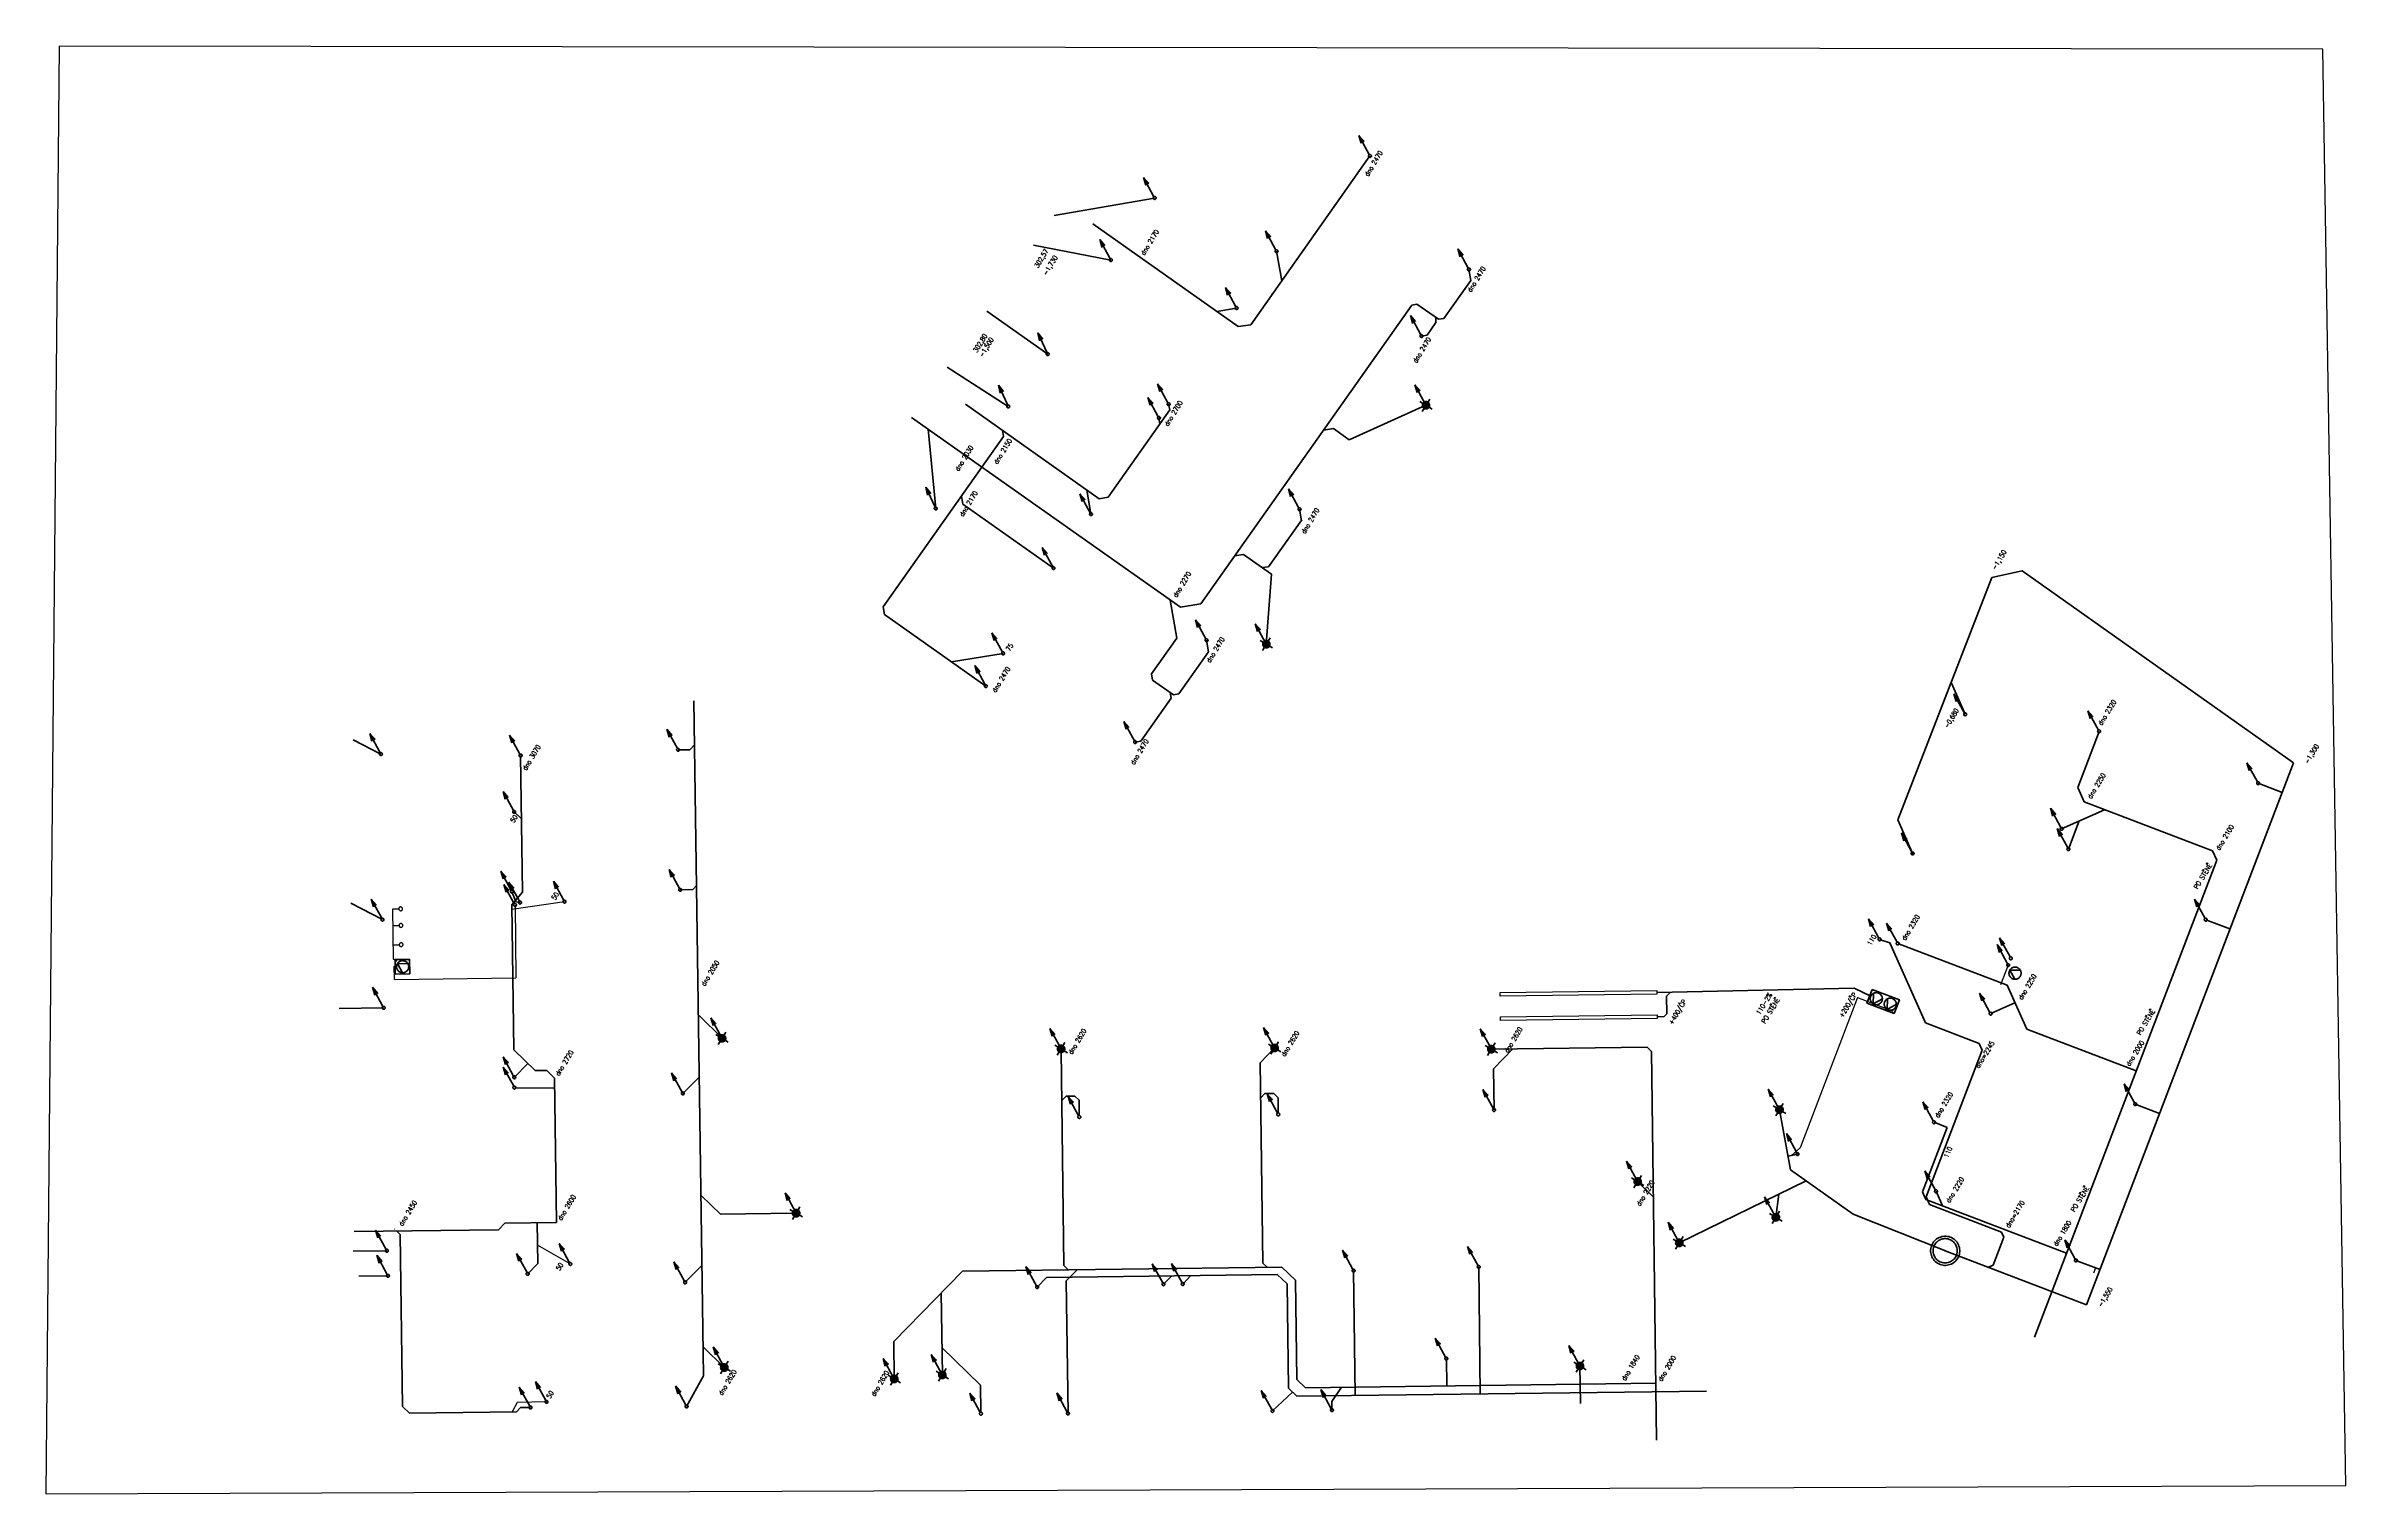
# Paper-space layout 'Rozvržení2 (2)' of a CAD drawing. Header units: millimetres. Extents: x 10 to 956, y 4 to 599.
# The model-space entities are those that its viewports show. They can reach past a viewport. Long polylines and large blocks are cut down to what shows.
import ezdxf

# ---------------------------------------------------------------- set-up
doc = ezdxf.new("R2010")
doc.units = ezdxf.units.MM
doc.header["$LTSCALE"] = 100
doc.linetypes.add('DASHED2', pattern=[9.525, 6.35, -3.175])
doc.layers.get('0').update_dxf_attribs({"color": 34})
for name, color, linetype in [('ZT_ARMAT', 34, 'Continuous'), ('ZT_K_PRIPOJ', 34, 'Continuous'), ('ZT_K_VYTLAK', 34, 'VYTLAK'), ('ZT_POPIS', 34, 'Continuous')]:
    doc.layers.add(name, color=color, linetype=linetype)
for name, color, linetype, lineweight in [('ZT_K_DES', 34, 'DESTAK', 70), ('ZT_K_DES_ZAV', 34, 'DESTAKPOD', 70), ('ZT_K_SPL_ZAV', 34, 'DASHED2', 70), ('ZT_STOUP', 34, 'Continuous', 35), ('ZT_TVAR', 34, 'Continuous', 40)]:
    doc.layers.add(name, color=color, linetype=linetype, lineweight=lineweight)
doc.styles.add('CARY', font='simplex.shx', dxfattribs={"height": 1.5})
doc.styles.add('SIMPLEX', font='simplex.shx')
doc.linetypes.add('DESTAK', pattern='A,8,-1.5,["D",CARY,S=1,R=0,X=0,Y=-0.7],-2.8', length=12.3)
doc.linetypes.add('DESTAKPOD', pattern='A,3,-1.5,3,-1.5,3,-1.5,["D",CARY,S=1,R=0,X=0,Y=-0.7],-2.8', length=16.3)
doc.linetypes.add('VYTLAK', pattern='A,8,-1.5,["V",CARY,S=1,R=0,X=0,Y=-0.7],-2.8', length=12.3)

# ---------------------------------------------------------------- blocks, each defined once
blk = doc.blocks.new('stoup')
at = {"layer": 'ZT_STOUP'}
for p, q in [((65972, -6610), (66723, -5311)), ((66723, -5311), (66349, -5717)), ((66349, -5717), (66618, -5493)), ((66723, -5311), (66558, -5837)), ((66558, -5837), (66618, -5493))]:
    blk.add_line(p, q, dxfattribs=at)
blk.add_circle((65922, -6696), 100, dxfattribs=at)
blk = doc.blocks.new('ČERPADLO')
at = {"layer": 'ZT_TVAR'}
for p, q in [((0, 0), (-373, 216)), ((-373, -216), (0, 0))]:
    blk.add_line(p, q, dxfattribs=at)
blk.add_circle((-248, 1), 250, dxfattribs=at)
blk = doc.blocks.new('VTOK')
at = {"layer": 'ZT_TVAR'}
for p, q in [((-300, 0), (300, 0)), ((0, -300), (0, 300))]:
    blk.add_line(p, q, dxfattribs=at)
for radius in [150, 100]:
    blk.add_circle((0, 0), radius, dxfattribs=at)

msp = doc.modelspace()

# ---------------------------------------------------------------- linework, layer by layer
at = {"extrusion": (0, 0, -1)}
msp.add_line((-34608, 59539), (-34605, 59553), dxfattribs=at)
for p, q in [((15639, 56513), (15639, 56513)), ((706, 20247), (706, 20247)), ((205, -1115), (386, -1081))]:
    msp.add_line(p, q)
at = {"layer": 'ZT_K_DES', "ltscale": 0.7, "extrusion": (0, 0, -1)}
for p, q in [((-18217, 70180), (-18308, 71468)), ((-27074, 64659), (-28046, 66211)), ((-36394, 58775), (-37033, 59794)), ((-35538, 59354), (-36273, 60528)), ((-11710, 59828), (-11453, 59416)), ((-11453, 59416), (-11183, 59355)), ((-16584, 56760), (-16311, 56325)), ((-16311, 56325), (-16085, 56274)), ((11920, 15466), (22452, 17340)), ((-2200, 4571), (-2883, 8611)), ((20919, 3585), (21111, 2543)), ((-1075, -1540), (22399, 2780)), ((15004, 2510), (15195, 1467)), ((7013, 1039), (7205, -3)), ((255, -217), (447, -1260))]:
    msp.add_line(p, q, dxfattribs=at)
at = {"layer": 'ZT_K_DES', "ltscale": 0.7}
for p, q in [((-23999, 66586), (-24101, 68041)), ((2283, 55937), (4903, 57902)), ((7416, 55568), (7496, 58553)), ((10098, 55300), (10306, 58362)), ((14753, 55094), (13624, 58137)), ((17870, 54882), (15114, 58036)), ((-29188, 38776), (-27887, 39591)), ((-28017, 37174), (-25159, 38964)), ((-28504, 35020), (-27557, 35613)), ((-4829, 24845), (-1427, 19414)), ((-6908, 23451), (-5468, 24353)), ((-20920, 22727), (-20622, 22914)), ((706, 20247), (5076, 13403)), ((-16659, 19812), (-17615, 19214)), ((-1427, 19414), (-1483, 19171)), ((-141, 19715), (14, 19467)), ((14, 19467), (161, 19433)), ((161, 19433), (784, 19824)), ((784, 19824), (1008, 19773)), ((23325, 16424), (22452, 17340)), ((17868, 16502), (17073, 15356)), ((23325, 16424), (22399, 2780)), ((11920, 15466), (11025, 14177)), ((5076, 13403), (5148, 12613)), ((-1075, -1540), (-2203, 4585)), ((-1858, 2713), (-1676, 2588)), ((-473, 2809), (-1676, 2588))]:
    msp.add_line(p, q, dxfattribs=at)
at = {"layer": 'ZT_K_DES_ZAV', "ltscale": 0.7, "extrusion": (0, 0, -1)}
for p, q in [((-33157, 45544), (-9655, 60315)), ((-20905, 52113), (-20602, 53408)), ((-23681, 52314), (-22720, 52085)), ((-27117, 48409), (-26874, 49480)), ((-25463, 45768), (-27117, 48409)), ((-30267, 48192), (-29308, 47964)), ((-34597, 45486), (-33157, 45544)), ((-32421, 44995), (-32144, 46179)), ((-2883, 8611), (-2666, 11748)), ((-1966, 11842), (-2243, 12125)), ((5636, 7572), (5807, 7821)), ((-717, 6403), (-913, 6122)), ((-339, 3003), (-473, 2809))]:
    msp.add_line(p, q, dxfattribs=at)
at = {"layer": 'ZT_K_DES_ZAV', "ltscale": 0.7}
for p, q in [((4960, 58740), (4043, 45225)), ((2881, 44695), (4077, 45733)), ((820, 43599), (892, 44648)), ((892, 44648), (1087, 44817)), ((1087, 44817), (2881, 44695)), ((4604, 44579), (4043, 45225)), ((4604, 44579), (19610, 43551)), ((-1509, 43757), (-1661, 43932)), ((-1509, 43757), (655, 43610)), ((655, 43610), (832, 43763)), ((969, 43428), (820, 43599)), ((3084, 43287), (3444, 43599)), ((7251, 44137), (7008, 44417)), ((7156, 42736), (7251, 44137)), ((13596, 43670), (13321, 43987)), ((13537, 42872), (13596, 43670)), ((19745, 43396), (19610, 43551)), ((969, 43428), (3084, 43287)), ((4585, 41415), (7156, 42736)), ((7352, 42994), (7196, 43200)), ((7352, 42994), (9717, 42833)), ((9675, 42819), (10035, 43131)), ((16394, 40914), (13537, 42872)), ((19691, 42320), (19745, 43396)), ((18881, 42375), (18729, 42550)), ((18881, 42375), (19515, 42332)), ((19515, 42332), (19698, 42456)), ((19826, 42141), (19691, 42320)), ((19826, 42141), (21741, 42011)), ((21741, 42011), (22084, 42308)), ((-14074, 39940), (-21577, 35240)), ((-27887, 39591), (-23943, 38685)), ((-15822, 38845), (-15578, 38789)), ((-23943, 38685), (-16966, 27547)), ((-15443, 38241), (-15974, 37908)), ((-15578, 38789), (-15387, 38484)), ((-15443, 38241), (-15387, 38484)), ((-27557, 35613), (-27061, 37773)), ((-21633, 34997), (-21577, 35240)), ((-26682, 31933), (-22056, 34831)), ((-21440, 34689), (-22056, 34831)), ((-10247, 32677), (-17231, 28302)), ((-10247, 32677), (-9423, 32488)), ((-11098, 31302), (-11628, 30970)), ((-11477, 31906), (-11233, 31850)), ((-11233, 31850), (-11042, 31546)), ((-11098, 31302), (-11042, 31546)), ((-17287, 28058), (-17231, 28302)), ((-16966, 27547), (-17135, 26789)), ((-17135, 26789), (-20596, 24621)), ((-22220, 24804), (-21131, 24493)), ((-20596, 24621), (-20702, 24143)), ((-20702, 24143), (-13050, 11926)), ((-5468, 24353), (-4361, 24099)), ((-20622, 22914), (-19909, 22877)), ((-1483, 19171), (-15034, 10683)), ((-6351, 16872), (-6552, 15996)), ((-14064, 14957), (-15374, 14136)), ((-7611, 14100), (-2720, 10964)), ((-790, 13425), (-2666, 11748)), ((-4651, 11251), (-3777, 11642)), ((5378, 10151), (5807, 7821)), ((5636, 7572), (-717, 6403)), ((-913, 6122), (-339, 3003))]:
    msp.add_line(p, q, dxfattribs=at)
msp.add_lwpolyline([(5378, 10151), (7430, 13111), (7335, 13552)], dxfattribs=at)
at = {"layer": 'ZT_K_PRIPOJ', "extrusion": (0, 0, -1)}
for p, q in [((-25158, 65356), (-23406, 66454)), ((-23406, 66454), (-23274, 66243)), ((-25163, 65186), (-25158, 65356)), ((-24653, 65672), (-24522, 65462)), ((-23984, 66092), (-23852, 65881))]:
    msp.add_line(p, q, dxfattribs=at)
at = {"layer": 'ZT_K_PRIPOJ'}
for p, q in [((-17398, 64261), (-17491, 63854)), ((-19475, 60572), (-20879, 62249)), ((-32078, 52621), (-32116, 54181)), ((-38081, 51524), (-38518, 51494)), ((-37433, 50507), (-38081, 51524))]:
    msp.add_line(p, q, dxfattribs=at)
at = {"layer": 'ZT_K_PRIPOJ', "extrusion": (0, 0, -1)}
for centre in [(23232, 66177), (24480, 65395), (23810, 65814)]:
    msp.add_circle(centre, 78.5, dxfattribs=at)
at = {"layer": 'ZT_K_SPL_ZAV', "ltscale": 0.7, "extrusion": (0, 0, -1)}
for p, q in [((-15278, 65240), (-20040, 62257)), ((-20248, 62632), (-20483, 62319)), ((-20715, 62352), (-25765, 59188)), ((-20040, 62257), (-20715, 62352)), ((-20458, 62116), (-20543, 62328)), ((-32412, 55875), (-35564, 60907)), ((-40673, 55472), (-34679, 59227)), ((-34679, 59227), (-34634, 59422)), ((-25765, 59188), (-26043, 57995)), ((-27101, 58344), (-26219, 56936)), ((-26721, 58579), (-25949, 58399)), ((-26043, 57995), (-25787, 57586)), ((-25891, 57142), (-30923, 53990)), ((-25787, 57586), (-25891, 57142)), ((-32054, 55796), (-32412, 55875)), ((-40763, 55077), (-40673, 55472)), ((-38428, 51349), (-40763, 55077)), ((-30923, 53990), (-32054, 55796)), ((-32758, 53779), (-31337, 54669)), ((-33337, 53907), (-32758, 53779)), ((-38189, 51294), (-38428, 51349)), ((-37974, 50951), (-38189, 51294)), ((7578, 12824), (8450, 8087)), ((15113, 9518), (16704, 8418)), ((16909, 9838), (16542, 9303)), ((19339, 10285), (16909, 9838)), ((14545, 8844), (15764, 9068)), ((16542, 9303), (17565, 3743)), ((2073, 7726), (2179, 7152)), ((7101, 8058), (8002, 7437)), ((7328, 6459), (8450, 8087)), ((-617, 6638), (-812, 6358)), ((2179, 7152), (-617, 6638)), ((-812, 6358), (310, 264)), ((-309, 6178), (-680, 5639)), ((7328, 6459), (8201, 1716)), ((-3322, -405), (17325, 3395)), ((17565, 3743), (17325, 3395))]:
    msp.add_line(p, q, dxfattribs=at)
at = {"layer": 'ZT_K_SPL_ZAV', "ltscale": 0.7}
for p, q in [((6119, 50400), (6576, 57119)), ((15143, 49191), (15640, 56509)), ((-2889, 50373), (-2543, 55471)), ((-2304, 55678), (-2543, 55471)), ((-2304, 55678), (6263, 55097)), ((2705, 50523), (3014, 55077)), ((3014, 55077), (3260, 55292)), ((6263, 55097), (6445, 55256)), ((-1368, 50469), (-2772, 52103)), ((5400, 50357), (6162, 51023)), ((6365, 50119), (6119, 50400)), ((15759, 49650), (15216, 50270)), ((10746, 49821), (6365, 50119)), ((10235, 50026), (10040, 49858)), ((10925, 49979), (10746, 49821)), ((18607, 49457), (17680, 48641)), ((15475, 48790), (15143, 49191)), ((23955, 48215), (15475, 48790)), ((-22906, 35719), (-22360, 35593)), ((-22360, 35593), (-17324, 27552)), ((-20102, 31342), (-19629, 31233)), ((-19682, 30671), (-19209, 30562)), ((-17324, 27552), (-17445, 27008)), ((-17445, 27008), (-21078, 24732)), ((-21078, 24732), (-21184, 24254)), ((-15556, 24949), (-19911, 22221)), ((-21184, 24254), (-12242, 9977)), ((-12751, 20632), (-17179, 17859))]:
    msp.add_line(p, q, dxfattribs=at)
at = {"layer": 'ZT_K_VYTLAK', "ltscale": 0.7, "extrusion": (0, 0, -1)}
for p, q in [((-25842, 64886), (-25386, 65172)), ((-25842, 64886), (-23189, 60651)), ((-20653, 62239), (-23189, 60651)), ((4817, 13075), (-1686, 11878)), ((4817, 13075), (5099, 11548)), ((-2141, 12021), (-1686, 11878)), ((9181, 8480), (8323, 8322))]:
    msp.add_line(p, q, dxfattribs=at)
at = {"layer": 'ZT_POPIS'}
for points in [[(-2654, 25752), (769, 20287), (642, 20207), (-2782, 25675), (-2654, 25752)], [(-3501, 25220), (-78, 19755), (-204, 19675), (-3629, 25143), (-3501, 25220)]]:
    msp.add_lwpolyline(points, dxfattribs=at)
at = {"layer": 'ZT_TVAR', "extrusion": (0, 0, -1)}
for points in [[(25644, 64971), (25135, 65290), (24817, 64781), (25325, 64463)], [(-5417, 12744), (-5634, 11563), (-5044, 11455), (-4827, 12635)]]:
    msp.add_lwpolyline(points, close=True, dxfattribs=at)
at = {"layer": 'ZT_TVAR', "linetype": 'DASHED2', "ltscale": 0.5, "extrusion": (0, 0, -1)}
for radius in [600, 500]:
    msp.add_circle((2203, 4585), radius, dxfattribs=at)

# ---------------------------------------------------------------- block references
at = {"layer": 'ZT_ARMAT'}
for p, rotation in [((-25223, 65119), 90), ((4931, 12397), 180), ((5037, 11787), 180.2758754521659), ((9046, 8314), 90)]:
    msp.add_blockref('ČERPADLO', p, dxfattribs=dict(at, rotation=rotation))
at = {"layer": 'ZT_STOUP', "xscale": 0.6, "yscale": 0.6, "zscale": 0.6}
for p in [(-57770, 74198), (-63552, 70603), (-66627, 68677), (-54831, 69258), (-56951, 68279), (-59801, 66649), (-60206, 66257), (-60011, 66133), (-59028, 64590), (-51263, 63846), (-75091, 63371), (-75948, 62793), (-66632, 62376), (-66274, 62596), (-56137, 60777), (-24800, 59111), (-21680, 58900), (-72890, 57925), (-71631, 56638), (-63234, 56332), (-60458, 56131), (-77527, 54968), (-76986, 54525), (-42442, 54391), (-40921, 54486), (-36848, 54541), (-34153, 54375), (-29318, 54044), (-28628, 53997), (-23794, 53667), (-20946, 53475), (-69820, 52210), (-15598, 52232), (-65016, 49786), (-74150, 49503), (-71974, 49013), (-41214, 47950), (-36109, 47617), (-29518, 47149), (-20824, 46568), (-17470, 46326), (-34969, 45433), (-23159, 44932), (-53576, 43989), (-68741, 42794), (-67570, 41192), (-55578, 41894), (-62459, 39736), (-68108, 39006), (-48976, 36505), (-66236, 35951), (-59655, 35360), (-59235, 34688), (-51232, 34956), (-61773, 28821), (-55109, 28966), (-44382, 28863), (-46461, 27469), (-60473, 26745), (-52304, 24650), (-56213, 23830), (-45904, 20889), (-22480, 19374), (-53617, 18974), (-47164, 18118), (-40343, 17443), (-32218, 17569), (-32218, 17569), (-28493, 18244), (-31975, 16842), (-41519, 15859), (-44204, 15269), (-20214, 14303), (-25008, 12862), (-24440, 13536), (-37480, 11744), (-32452, 12076), (-30372, 12497), (-30075, 12552), (-39862, 10195), (-18634, 7603), (-24550, 6527), (-32540, 5057), (-39298, 3800)]:
    msp.add_blockref('stoup', p, dxfattribs=at)
at = {"layer": 'ZT_STOUP', "xscale": 0.5999999999999999, "yscale": 0.5999999999999999, "zscale": 0.5999999999999999, "rotation": 356.1172724189428}
for p in [(-36908, 62624), (-31774, 62255), (-29092, 61987)]:
    msp.add_blockref('stoup', p, dxfattribs=at)
at = {"layer": 'ZT_TVAR'}
for p in [(-20905, 52113), (-25463, 45768), (-32421, 44995), (4585, 41415), (16394, 40914), (-14023, 39972), (-29188, 38776), (-28017, 37174), (-9423, 32488), (-4829, 24845), (-6351, 16872), (-14064, 14957), (-7611, 14100), (-790, 13425), (-4651, 11251)]:
    msp.add_blockref('VTOK', p, dxfattribs=at)

# ---------------------------------------------------------------- texts
at = {"layer": 'ZT_POPIS', "style": 'SIMPLEX', "width": 0.8}
for s, p in [('dno 3070', (-15697, 64713)), ('50', (-17795, 64021)), ('50', (-19629, 60921)), ('dno 2450', (-34354, 59314)), ('302,80', (8623, 57810)), ('dno 2720', (-25729, 57029)), ('-1,500', (8585, 57508)), ('-1,730', (12830, 57012)), ('302,57', (12907, 57474)), ('dno 2030', (4071, 55912)), ('dno 2170', (2567, 54786)), ('dno 2150', (5140, 54702)), ('dno 2600', (-30754, 53853)), ('dno 2050', (-19456, 53822)), ('dno 2170', (15626, 54003)), ('50', (-32555, 52841)), ('50', (-37254, 50437)), ('75', (-1166, 50272)), ('dno 2470', (-2913, 49877)), ('dno 2700', (10125, 49517)), ('dno 2470', (23185, 47826)), ('dno 2270', (4299, 45556)), ('dno 2620', (-33462, 44465)), ('dno 2470', (-2493, 43467)), ('dno 2470', (2716, 42983)), ('dno 2470', (9277, 42408)), ('dno 2470', (17665, 42137)), ('dno 2470', (21320, 41735)), ('dno 2620', (-30231, 39081)), ('dno 2620', (-13999, 39462)), ('dno 2620', (-9521, 31930)), ('dno 2620', (-4612, 24170)), ('+400/ČP', (-110, 18998)), ('-1,150', (22785, 17366)), ('dno 2220', (-7171, 16254)), ('110-2%%%', (2107, 16135)), ('PO STĚNĚ', (1913, 15757)), ('-0,680', (16198, 15655)), ('+200/ČP', (3780, 13156)), ('110', (6916, 13709)), ('dno 1840', (-13626, 13039)), ('dno 2320', (7835, 12611)), ('dno 2000', (-12869, 11746)), ('dno 2320', (19591, 10305)), ('dno 2250', (16785, 9107)), ('dno 2320', (2315, 7650)), ('dno=2245', (4921, 7285)), ('dno 2250', (8245, 7241)), ('dno 2220', (-437, 5443)), ('dno=2170', (-38, 2815)), ('PO STĚNĚ', (15885, 3440)), ('dno 2100', (17718, 3500)), ('dno 2000', (8218, 2033)), ('PO STĚNĚ', (9535, 2323)), ('-1,300', (22650, 2234)), ('PO STĚNĚ', (1913, 859)), ('dno 1800', (332, 742)), ('-1,550', (-847, -2128))]:
    msp.add_text(s, height=200, dxfattribs=at).set_placement(p)
msp.add_text('110', height=200, rotation=8.14845, dxfattribs=at).set_placement((1111, 6461))

psp = doc.layouts.new('Rozvržení2 (2)')

# ---------------------------------------------------------------- linework, layer by layer
psp.add_lwpolyline([(9.67, 3.78), (955.95, 7.3), (946.45, 597.98), (15.14, 599.31)], close=True)

# ---------------------------------------------------------------- viewports
at = {"layer": '0', "view_target_point": (-744595805.91, -1048024874.61), "view_twist_angle": 58.66898249106}
vp = psp.add_viewport(center=(482.81, 301.54), size=(946.28, 595.5342), view_center_point=(-508058989.11, 1180990885.1), view_height=59553.4229, dxfattribs=at)
vp.dxf.flags = 0x10000  # cut along an outline
vp.dxf.clipping_boundary_handle = psp.add_lwpolyline([(9.67, 3.78), (955.95, 7.3), (946.45, 597.98), (15.14, 599.31)], format="xyb", close=True, dxfattribs={"invisible": 1}).dxf.handle

doc.saveas('drawing.dxf')
